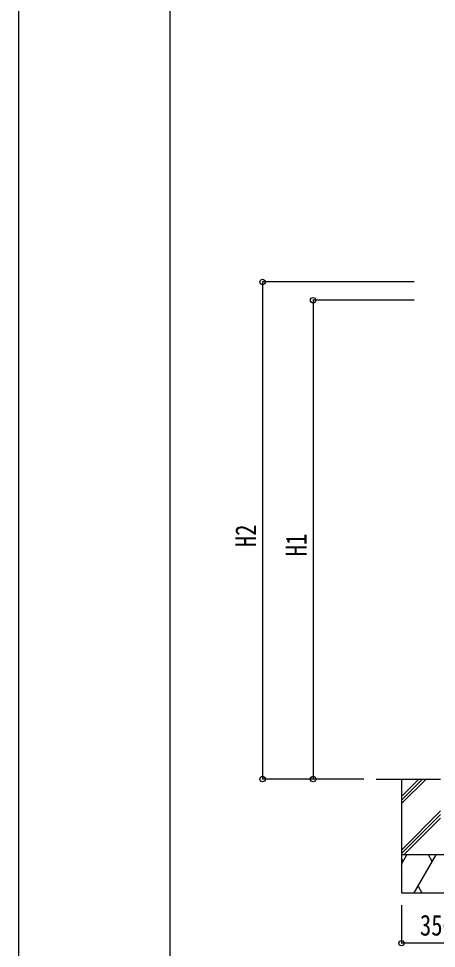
# Model space of a CAD drawing. Units: millimetres, scale not verified. Extents: x -8410 to 8410, y -5940 to 5940.
# Drawn here: x -8410 to -6755, y -3865 to -181 of the extents above; entities that cross this region are included whole.
import ezdxf
from ezdxf.enums import TextEntityAlignment as Align

# ---------------------------------------------------------------- set-up
doc = ezdxf.new("R2010")
doc.units = ezdxf.units.MM
doc.header["$LTSCALE"] = 30
for name, color, linetype in [('0-6_YKK_A1', 4, 'Continuous'), ('0-7_YKK_D', 6, 'Continuous'), ('0-8_YKK_ZWAK', 7, 'Continuous')]:
    doc.layers.add(name, color=color, linetype=linetype)
doc.styles.add('ＭＳ ゴシック', font='')
doc.styles.get('ＭＳ ゴシック').set_extended_font_data('MS Gothic')

msp = doc.modelspace()

# ---------------------------------------------------------------- linework, layer by layer
at = {"layer": '0-6_YKK_A1'}
for p, q in [((-6993.31, -3194.28), (-6738.09, -3194.28)), ((-6893.19, -3194.28), (-6893.19, -3644.28)), ((-6893.19, -3263.26), (-6824.21, -3194.28)), ((-6893.19, -3277.4), (-6810.07, -3194.28)), ((-6893.19, -3291.55), (-6795.93, -3194.28)), ((-6893.19, -3475.39), (-6738.09, -3320.29)), ((-6893.19, -3489.53), (-6738.09, -3334.44)), ((-6883.8, -3494.28), (-6738.09, -3348.58)), ((-6543.19, -3494.28), (-6893.19, -3494.28)), ((-6893.19, -3531.73), (-6871.58, -3494.28)), ((-6842.71, -3644.28), (-6756.11, -3494.28)), ((-6771.11, -3520.26), (-6786.11, -3494.28)), ((-6886.58, -3520.26), (-6893.19, -3508.8)), ((-6893.19, -3644.28), (-6543.19, -3644.28)), ((-6827.71, -3618.3), (-6812.71, -3644.28))]:
    msp.add_line(p, q, dxfattribs=at)
at = {"layer": '0-7_YKK_D'}
for p, q in [((-6842.9, -1224.55), (-7444.4, -1224.55)), ((-7443.4, -1224.55), (-7443.4, -3194.28)), ((-6842.9, -1297.08), (-7244.4, -1297.08)), ((-7243.4, -1297.08), (-7243.4, -3194.28)), ((-7042.9, -3194.28), (-7444.4, -3194.28)), ((-7042.9, -3194.28), (-7244.4, -3194.28)), ((-6893.19, -3694.28), (-6893.19, -3845.28)), ((-6543.19, -3844.28), (-6893.19, -3844.28))]:
    msp.add_line(p, q, dxfattribs=at)
for centre in [(-7443.4, -1224.55), (-7243.4, -1297.08), (-7443.4, -3194.28), (-7243.4, -3194.28), (-6893.19, -3844.28)]:
    msp.add_circle(centre, 10.62, dxfattribs=at)
at = {"layer": '0-8_YKK_ZWAK'}
msp.add_line((-7809.96, -5050), (-7809.96, 5550), dxfattribs=at)
msp.add_lwpolyline([(-8410, -5940), (8410, -5940), (8410, 5940), (-8410, 5940)], close=True, dxfattribs=at)

# ---------------------------------------------------------------- texts
at = {"layer": '0-7_YKK_D', "style": 'ＭＳ ゴシック', "width": 0.8}
for s, p in [('H2', (-7444.2, -2275.42)), ('H1', (-7244.2, -2311.68))]:
    msp.add_text(s, height=82.48, rotation=90, dxfattribs=at).set_placement(p, align=Align.BOTTOM_LEFT)
msp.add_text('350', height=82.48, dxfattribs=at).set_placement((-6820.19, -3838.95), align=Align.BOTTOM_LEFT)

doc.saveas('drawing.dxf')
